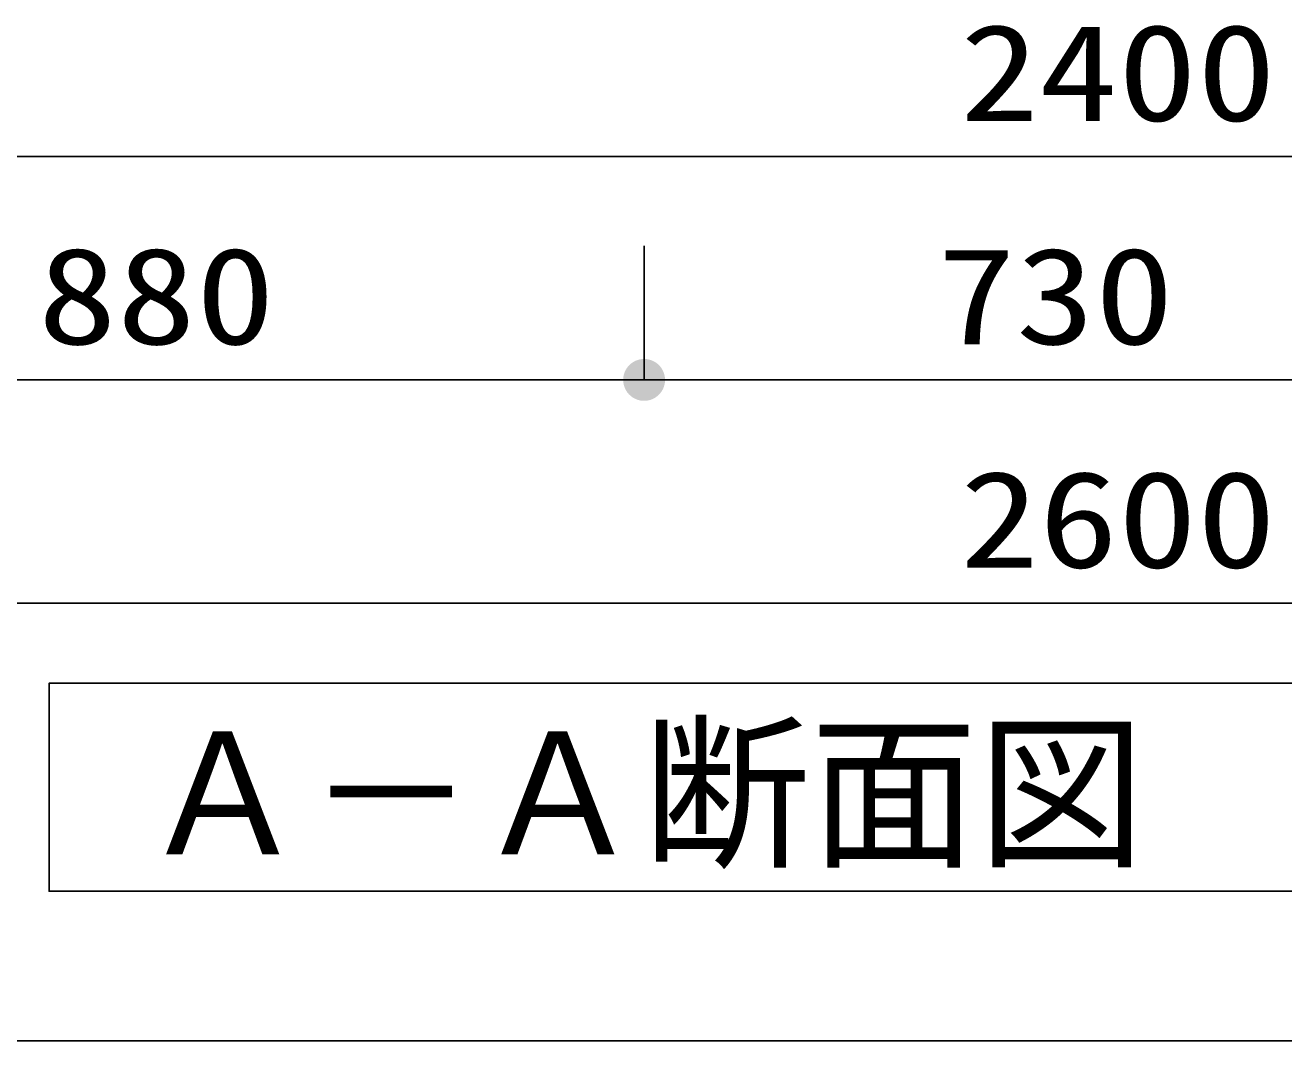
# Model space of a CAD drawing. Units: millimetres, scale not verified. Extents: x -22401 to 8910, y -6308 to 6308.
# Drawn here: x -5491 to -4364, y -5056 to -4147 of the extents above; entities that cross this region are included whole.
import ezdxf
from ezdxf.enums import TextEntityAlignment as Align

# ---------------------------------------------------------------- set-up
doc = ezdxf.new("R2010")
doc.units = ezdxf.units.MM
doc.header["$LTSCALE"] = 30
for name, color, linetype, lineweight in [('0-5_機器', 3, 'Continuous', 25), ('1-4_00クル-フ-6寸法', 132, 'Continuous', 25), ('1-8_Axis_waku', 7, 'Continuous', 25)]:
    doc.layers.add(name, color=color, linetype=linetype, lineweight=lineweight)
doc.styles.add('ＭＳ ゴシック', font='')
doc.styles.get('ＭＳ ゴシック').set_extended_font_data('MS Gothic')

msp = doc.modelspace()

# ---------------------------------------------------------------- linework, layer by layer
at = {"layer": '0-5_機器'}
msp.add_lwpolyline([(-3440.75, -4922.64), (-3440.75, -4736.33), (-5470.08, -4736.33), (-5470.08, -4922.64)], close=True, dxfattribs=at)
at = {"layer": '1-4_00クル-フ-6寸法', "color": 4}
for p, q in [((-5717.18, -4264.79), (-3317.18, -4264.79)), ((-4937.18, -4344.79), (-4937.18, -4464.79)), ((-4937.18, -4344.79), (-4937.18, -4464.79)), ((-4937.18, -4464.79), (-5817.18, -4464.79)), ((-4207.18, -4464.79), (-4937.18, -4464.79)), ((-5817.18, -4664.79), (-3217.18, -4664.79))]:
    msp.add_line(p, q, dxfattribs=at)
at = {"layer": '1-4_00クル-フ-6寸法'}
for points in [[(-4937.18, -4464.79), (-4952.35, -4453.77), (-4950.84, -4451.95)], [(-4937.18, -4464.79), (-4952.35, -4453.77), (-4950.84, -4451.95)], [(-4937.18, -4464.79), (-4950.84, -4451.95), (-4949.13, -4450.34)], [(-4937.18, -4464.79), (-4950.84, -4451.95), (-4949.13, -4450.34)], [(-4937.18, -4464.79), (-4949.13, -4450.34), (-4947.22, -4448.96)], [(-4937.18, -4464.79), (-4949.13, -4450.34), (-4947.22, -4448.96)], [(-4937.18, -4464.79), (-4947.22, -4448.96), (-4945.16, -4447.82)], [(-4937.18, -4464.79), (-4947.22, -4448.96), (-4945.16, -4447.82)], [(-4937.18, -4464.79), (-4945.16, -4447.82), (-4942.97, -4446.96)], [(-4937.18, -4464.79), (-4945.16, -4447.82), (-4942.97, -4446.96)], [(-4937.18, -4464.79), (-4942.97, -4446.96), (-4940.69, -4446.37)], [(-4937.18, -4464.79), (-4942.97, -4446.96), (-4940.69, -4446.37)], [(-4937.18, -4464.79), (-4940.69, -4446.37), (-4938.35, -4446.08)], [(-4937.18, -4464.79), (-4940.69, -4446.37), (-4938.35, -4446.08)], [(-4937.18, -4464.79), (-4938.35, -4446.08), (-4936, -4446.08)], [(-4937.18, -4464.79), (-4938.35, -4446.08), (-4936, -4446.08)], [(-4937.18, -4464.79), (-4936, -4446.08), (-4933.66, -4446.37)], [(-4937.18, -4464.79), (-4936, -4446.08), (-4933.66, -4446.37)], [(-4937.18, -4464.79), (-4933.66, -4446.37), (-4931.38, -4446.96)], [(-4937.18, -4464.79), (-4933.66, -4446.37), (-4931.38, -4446.96)], [(-4937.18, -4464.79), (-4931.38, -4446.96), (-4929.19, -4447.82)], [(-4937.18, -4464.79), (-4931.38, -4446.96), (-4929.19, -4447.82)], [(-4937.18, -4464.79), (-4929.19, -4447.82), (-4927.13, -4448.96)], [(-4937.18, -4464.79), (-4929.19, -4447.82), (-4927.13, -4448.96)], [(-4937.18, -4464.79), (-4927.13, -4448.96), (-4925.22, -4450.34)], [(-4937.18, -4464.79), (-4927.13, -4448.96), (-4925.22, -4450.34)], [(-4937.18, -4464.79), (-4925.22, -4450.34), (-4923.51, -4451.95)], [(-4937.18, -4464.79), (-4925.22, -4450.34), (-4923.51, -4451.95)], [(-4937.18, -4464.79), (-4923.51, -4451.95), (-4922.01, -4453.77)], [(-4937.18, -4464.79), (-4923.51, -4451.95), (-4922.01, -4453.77)], [(-4937.18, -4464.79), (-4955.93, -4464.79), (-4955.78, -4462.44)], [(-4937.18, -4464.79), (-4955.93, -4464.79), (-4955.78, -4462.44)], [(-4937.18, -4464.79), (-4955.78, -4462.44), (-4955.34, -4460.13)], [(-4937.18, -4464.79), (-4955.78, -4462.44), (-4955.34, -4460.13)], [(-4937.18, -4464.79), (-4955.34, -4460.13), (-4954.61, -4457.89)], [(-4937.18, -4464.79), (-4955.34, -4460.13), (-4954.61, -4457.89)], [(-4937.18, -4464.79), (-4954.61, -4457.89), (-4953.61, -4455.76)], [(-4937.18, -4464.79), (-4954.61, -4457.89), (-4953.61, -4455.76)], [(-4937.18, -4464.79), (-4953.61, -4455.76), (-4952.35, -4453.77)], [(-4937.18, -4464.79), (-4953.61, -4455.76), (-4952.35, -4453.77)], [(-4937.18, -4464.79), (-4922.01, -4453.77), (-4920.75, -4455.76)], [(-4937.18, -4464.79), (-4922.01, -4453.77), (-4920.75, -4455.76)], [(-4937.18, -4464.79), (-4920.75, -4455.76), (-4919.74, -4457.89)], [(-4937.18, -4464.79), (-4920.75, -4455.76), (-4919.74, -4457.89)], [(-4937.18, -4464.79), (-4919.74, -4457.89), (-4919.02, -4460.13)], [(-4937.18, -4464.79), (-4919.74, -4457.89), (-4919.02, -4460.13)], [(-4937.18, -4464.79), (-4919.02, -4460.13), (-4918.57, -4462.44)], [(-4937.18, -4464.79), (-4919.02, -4460.13), (-4918.57, -4462.44)], [(-4937.18, -4464.79), (-4918.57, -4462.44), (-4918.43, -4464.79)], [(-4937.18, -4464.79), (-4918.57, -4462.44), (-4918.43, -4464.79)], [(-4937.18, -4464.79), (-4955.78, -4467.14), (-4955.93, -4464.79)], [(-4937.18, -4464.79), (-4955.78, -4467.14), (-4955.93, -4464.79)], [(-4937.18, -4464.79), (-4955.34, -4469.45), (-4955.78, -4467.14)], [(-4937.18, -4464.79), (-4955.34, -4469.45), (-4955.78, -4467.14)], [(-4937.18, -4464.79), (-4954.61, -4471.69), (-4955.34, -4469.45)], [(-4937.18, -4464.79), (-4954.61, -4471.69), (-4955.34, -4469.45)], [(-4937.18, -4464.79), (-4953.61, -4473.82), (-4954.61, -4471.69)], [(-4937.18, -4464.79), (-4953.61, -4473.82), (-4954.61, -4471.69)], [(-4937.18, -4464.79), (-4952.35, -4475.81), (-4953.61, -4473.82)], [(-4937.18, -4464.79), (-4952.35, -4475.81), (-4953.61, -4473.82)], [(-4937.18, -4464.79), (-4950.84, -4477.62), (-4952.35, -4475.81)], [(-4937.18, -4464.79), (-4950.84, -4477.62), (-4952.35, -4475.81)], [(-4937.18, -4464.79), (-4949.13, -4479.24), (-4950.84, -4477.62)], [(-4937.18, -4464.79), (-4949.13, -4479.24), (-4950.84, -4477.62)], [(-4937.18, -4464.79), (-4947.22, -4480.62), (-4949.13, -4479.24)], [(-4937.18, -4464.79), (-4947.22, -4480.62), (-4949.13, -4479.24)], [(-4937.18, -4464.79), (-4945.16, -4481.75), (-4947.22, -4480.62)], [(-4937.18, -4464.79), (-4945.16, -4481.75), (-4947.22, -4480.62)], [(-4937.18, -4464.79), (-4942.97, -4482.62), (-4945.16, -4481.75)], [(-4937.18, -4464.79), (-4942.97, -4482.62), (-4945.16, -4481.75)], [(-4937.18, -4464.79), (-4940.69, -4483.21), (-4942.97, -4482.62)], [(-4937.18, -4464.79), (-4940.69, -4483.21), (-4942.97, -4482.62)], [(-4937.18, -4464.79), (-4938.35, -4483.5), (-4940.69, -4483.21)], [(-4937.18, -4464.79), (-4938.35, -4483.5), (-4940.69, -4483.21)], [(-4937.18, -4464.79), (-4936, -4483.5), (-4938.35, -4483.5)], [(-4937.18, -4464.79), (-4936, -4483.5), (-4938.35, -4483.5)], [(-4937.18, -4464.79), (-4933.66, -4483.21), (-4936, -4483.5)], [(-4937.18, -4464.79), (-4931.38, -4482.62), (-4933.66, -4483.21)], [(-4937.18, -4464.79), (-4929.19, -4481.75), (-4931.38, -4482.62)], [(-4937.18, -4464.79), (-4927.13, -4480.62), (-4929.19, -4481.75)], [(-4937.18, -4464.79), (-4925.22, -4479.24), (-4927.13, -4480.62)], [(-4937.18, -4464.79), (-4923.51, -4477.62), (-4925.22, -4479.24)], [(-4937.18, -4464.79), (-4922.01, -4475.81), (-4923.51, -4477.62)], [(-4937.18, -4464.79), (-4920.75, -4473.82), (-4922.01, -4475.81)], [(-4937.18, -4464.79), (-4919.74, -4471.69), (-4920.75, -4473.82)], [(-4937.18, -4464.79), (-4919.02, -4469.45), (-4919.74, -4471.69)], [(-4937.18, -4464.79), (-4918.57, -4467.14), (-4919.02, -4469.45)], [(-4937.18, -4464.79), (-4918.43, -4464.79), (-4918.57, -4467.14)], [(-4937.18, -4464.79), (-4933.66, -4483.21), (-4936, -4483.5)], [(-4937.18, -4464.79), (-4931.38, -4482.62), (-4933.66, -4483.21)], [(-4937.18, -4464.79), (-4929.19, -4481.75), (-4931.38, -4482.62)], [(-4937.18, -4464.79), (-4927.13, -4480.62), (-4929.19, -4481.75)], [(-4937.18, -4464.79), (-4925.22, -4479.24), (-4927.13, -4480.62)], [(-4937.18, -4464.79), (-4923.51, -4477.62), (-4925.22, -4479.24)], [(-4937.18, -4464.79), (-4922.01, -4475.81), (-4923.51, -4477.62)], [(-4937.18, -4464.79), (-4920.75, -4473.82), (-4922.01, -4475.81)], [(-4937.18, -4464.79), (-4919.74, -4471.69), (-4920.75, -4473.82)], [(-4937.18, -4464.79), (-4919.02, -4469.45), (-4919.74, -4471.69)], [(-4937.18, -4464.79), (-4918.57, -4467.14), (-4919.02, -4469.45)], [(-4937.18, -4464.79), (-4918.43, -4464.79), (-4918.57, -4467.14)]]:
    msp.add_solid(points, dxfattribs=at)
at = {"layer": '1-8_Axis_waku'}
msp.add_line((-7770, -5056.5), (8400, -5056.5), dxfattribs=at)

# ---------------------------------------------------------------- texts
at = {"layer": '0-5_機器', "color": 4, "style": 'ＭＳ ゴシック'}
msp.add_text('Ａ－Ａ断面図', height=110, dxfattribs=at).set_placement((-5388.83, -4922.61), align=Align.BOTTOM_LEFT)
at = {"layer": '1-4_00クル-フ-6寸法', "color": 3, "style": 'ＭＳ ゴシック', "width": 1.2}
for s, p in [('2400', (-4654.32, -4258.94)), ('880', (-5480.03, -4458.94)), ('730', (-4675.03, -4458.94)), ('2600', (-4654.32, -4658.94))]:
    msp.add_text(s, height=86.66, dxfattribs=at).set_placement(p, align=Align.BOTTOM_LEFT)

doc.saveas('drawing.dxf')
